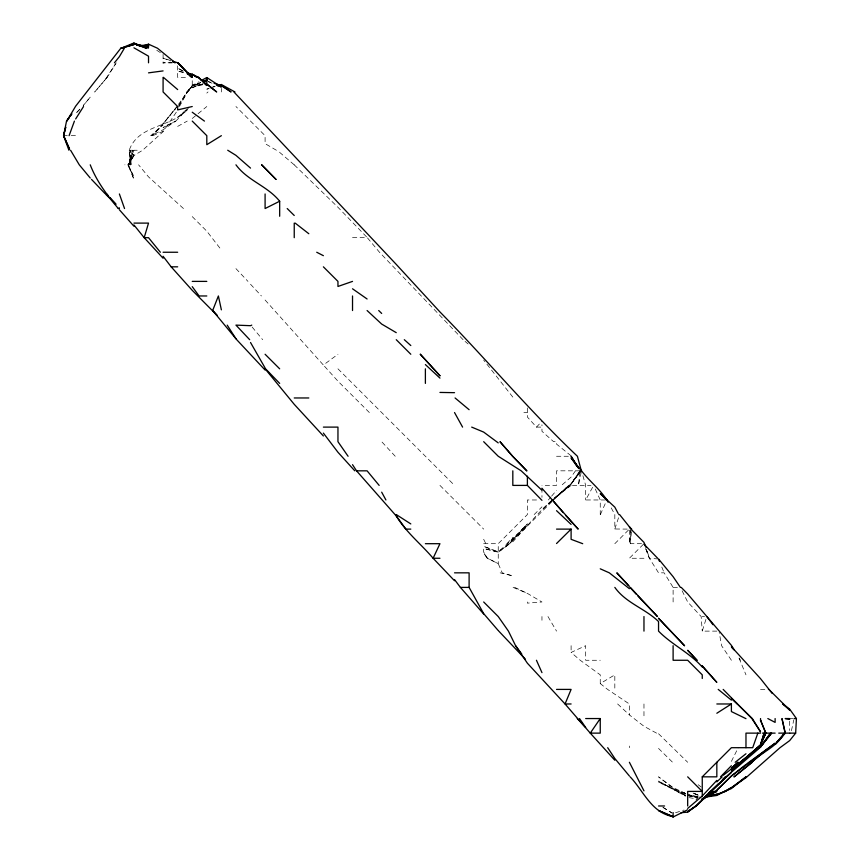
<?xml version="1.0" encoding="UTF-8"?>
<svg xmlns="http://www.w3.org/2000/svg" width="860" height="860" viewBox="0 0 860 860"><rect width="100%" height="100%" fill="white"/><g stroke="black" fill="none" stroke-linecap="round" stroke-linejoin="round"><path stroke-width="0.64" stroke-dasharray="4.3 3.22" d="M643.968 558.258L629.391 558.258L643.968 543.692L630.283 543.692L630.961 529.115M630.283 543.692L631.713 529.115M630.821 530.437L629.391 543.692L629.391 529.115L614.825 528.997L614.825 514.549L609.955 505.572M579.962 472.151L578.404 485.406L581.521 470.829M130.763 164.819L129.237 150.242L132.386 150.242L129.527 164.819L130.623 150.242L130.763 164.819L124.85 164.819M791.437 730.699L793.823 719.766M132.386 150.242L128.591 164.819L133.945 150.242L137.202 150.242M716.832 631.122L702.255 631.122L706.049 618.974M614.825 528.997L619.576 514.549M600.387 514.549L605.805 502.401M731.398 761.39L738.245 747.695M129.237 150.242L131.333 164.819L129.226 150.242C138.148 124.711 170.947 127.699 187.491 109.618M179.46 106.532L187.448 91.956L192.242 87.602L203.164 83.743L192.242 87.419L203.164 84.613M605.58 499.972L585.682 499.972L593.034 486.523M179.009 105.404L186.652 91.956L192.242 85.882L200.735 82.689M176.311 112.176L163.088 131.72L142.62 150.242L133.945 155.574L128.333 164.819L133.945 154.284L128.473 164.819L133.945 179.385L128.022 164.819L133.945 176.698L127.807 164.819L133.945 150.242L133.945 152.016M178.375 106.532L187.319 91.956L192.242 86.075L200.735 82.463L192.242 86.29L187.265 91.956L192.242 86.075L200.735 82.775M107.134 77.389L94.761 91.956L107.134 77.389L115.552 63.93M116.251 62.812L104.802 80.259M579.231 471.914L571.104 483.9L579.489 471.914M178.385 104.469L192.242 85.409L198.961 81.775M575.469 470.829L571.104 477.074L561.483 485.406M580.253 470.829L571.104 483.653L556.538 497.08L571.104 484.18L580.822 470.829M580.07 471.839L571.104 483.965L581.328 470.829M188.974 107.457L175.827 121.099L163.088 127.559L175.58 121.099L163.088 129.795L150.779 135.676L163.088 124.829L152.091 135.676L165.303 121.099L176.902 106.532M163.088 123.689L176.472 107.5M165.303 121.099L177.268 106.532M548.347 499.972L550.808 497.091M551.625 496.123L556.538 490.361M512.818 541.8C531.104 521.934 548.035 500.025 571.104 485.406L590.992 485.406M524.084 529.115L527.395 525.406L498.241 552.012L483.675 548.443L483.675 552.055L487.298 558.258L498.241 563.655L502.229 572.835L512.818 575.92L500.165 572.835M551.819 501.778L509.518 543.692L527.395 523.89L509.529 543.692L498.241 552.249L483.675 548.443M527.395 407.93L527.395 417.035L536.479 427.108L541.961 421.325M506.83 543.692L512.818 537.457M483.675 543.692L498.241 543.692L527.395 514.549L527.395 499.972L539.317 499.972M614.825 543.692L629.391 529.115M534.178 514.549L541.961 506.862M696.009 799.832L697.793 798.08M522.192 529.115L527.395 524.181M551.593 500.885L541.961 509.969L568.718 485.406L552.571 499.972L556.538 496.467M553.614 499.972L569.116 485.406L556.538 496.682L571.104 485.406M206.808 93.073L208.023 91.956M186.093 109.854L177.665 117.336L187.19 109.833M192.242 118.486L197.09 114.498M198.069 113.703L206.808 106.532M265.095 300.011L323.381 365.038L337.958 354.255M656.535 733.129L643.968 726.27L629.391 714.918L629.391 703.975L607.601 689.408L600.248 683.56L614.825 674.842L614.825 689.408M177.665 126.398L187.222 121.099M600.248 683.56L600.248 674.842L580.231 660.265L571.104 652.439L585.682 645.688L585.682 660.265L600.248 660.265M152.736 135.676L163.088 131.333M675.541 812.764L684.033 810.023M210.453 88.01L215.312 86.462M212.882 86.709L215.312 86.183M192.242 80.711L192.242 85.151L202.831 84.076M192.242 85.151L202.831 84.237M172.365 62.801L163.088 62.812L172.161 62.812M185.448 77.389L177.665 77.389L177.665 65.081M65.209 135.676L67.338 135.676M71.144 135.676L76.776 135.676M352.525 237.682L367.102 237.682M523.901 412.542L527.395 412.542M536.479 427.108L541.961 427.108M556.538 456.262L571.104 456.262M580.102 470.829L556.538 470.829L556.538 485.406L541.961 485.406M673.111 601.978L673.111 587.401L664.146 572.835L658.545 572.835L649.364 558.258L644.419 545.326M673.111 587.401L677.981 587.401M702.255 616.545L704.534 616.545M760.541 689.408L768.163 689.408M789.684 718.551L792.984 718.551M689.01 796.295L700.932 797.252M645.763 548.551L649.364 558.258L658.545 559.011M689.01 797.65L696.955 798.908M688.892 794.866L697.395 797.188L688.892 795.511L697.395 797.768M687.678 795.188L697.395 797.188M183.739 72.251L177.665 70.918L183.739 72.864M697.395 796.575L687.678 794.446M208.023 81.453L210.453 82.205M170.377 60.447L163.088 58.104L170.387 60.931M208.023 81.582L212.882 83.549M513.087 587.401L527.395 593.389L541.961 601.978L527.395 603.139L527.395 601.978M685.399 794.307L673.111 788.233L658.545 776.838L673.111 787.556L685.571 793.49M693.988 793.414L698.707 795.414M694.257 793.414L698.825 795.414M514.721 587.401L527.395 593.389M693.117 793.081L698.825 795.876M685.366 795.521L658.545 782.105L673.111 788.362L685.463 794.995M183.266 70.939L177.665 68.026L183.266 71.584M685.452 795.521L658.545 781.106L685.474 796.231M276.393 150.242L265.095 143.631L265.095 135.676L235.952 106.532M663.006 807.357L671.982 812.861M663.006 807.411L671.982 813.087M156.778 50.288L160.992 53.019M698.169 784.696L701.233 787.05M571.104 455.843L556.538 444.104L556.538 441.685L553.603 441.685L541.961 431.301L541.961 424.797M465.077 341.398L468.098 343.978M294.206 164.819L279.672 152.381L279.672 150.242M183.47 208.539L148.522 176.88L138.567 164.819M192.242 216.612L206.808 231.189L221.375 249.991M617.63 703.975L629.391 714.918M658.545 733.741L687.678 762.272M294.238 164.851L337.958 207.281L367.102 237.457M463.067 339.678L379.475 252.249L367.295 237.682M658.545 748.426L672.563 762.272M337.958 368.822L454.531 485.406M439.954 485.406L483.675 529.115M369.348 412.542L337.958 381.173L323.381 365.038M235.952 268.632L247.959 281.392M250.529 284.241L261.418 295.969M395.224 456.262L381.679 441.685L381.679 440.212M252.141 327.058L262.666 339.678M512.818 397.094L483.675 360.071M487.298 558.258L483.675 553.055L487.642 558.258L498.241 563.655L498.241 543.692M731.398 660.265L721.572 645.688L719.196 632.337M739.073 658.179L745.975 674.842M739.116 658.018L740.471 660.265M547.971 616.545L556.538 631.122M682.098 590.766L687.678 601.978L701.158 616.545L702.255 631.122M483.675 539.284L485.814 543.692M595.292 489.039L600.248 499.972L600.248 514.549M661.813 567.073L664.146 572.835M647.129 550.97L649.364 558.258M582.908 475.688L585.682 485.406L585.682 499.972M789.684 721.207L789.684 730.473M643.968 703.975L643.968 718.551M629.391 746.05L629.391 747.695M571.104 645.688L571.104 652.439M541.961 488.05L541.961 497.327M541.961 616.545L541.961 620.275M221.375 88.408L221.375 91.956M163.088 54.384L163.088 63.425M133.945 155.445L128.333 164.819L133.945 155.445M512.818 539.392L509.905 543.692L498.241 552.26L483.675 546.293L498.241 551.83L508.937 543.692L512.818 538.478L522.601 529.115L512.818 539.392M90.235 97.158L83.237 105.597L90.235 97.158M79.883 109.166L75.658 113.552L79.905 109.166M209.238 88.397L206.808 89.171L209.238 88.451M685.323 793.425L680.604 791.415L685.323 793.436"/><path stroke-width="1.29" d="M704.899 797.22L716.832 795.446L724.582 791.415L716.832 794.575L725.561 791.415L731.398 787.588L724.464 791.415L731.398 788.577L745.975 776.838L731.398 787.749L745.975 777.709L779.999 747.695L789.684 740.6L795.661 733.129L796.424 718.551L789.684 709.167L782.761 703.975L789.684 710.07L768.851 689.408M68.929 150.242L63.575 135.676L66.532 121.099L71.853 113.767L70.466 115.864M63.575 135.676L65.747 127.172L63.597 135.676L69.499 149.027L63.597 135.676L64.188 135.676M757.832 733.129L752.715 747.695L731.398 747.695L702.255 776.838L702.255 796.016L687.678 808.421M69.09 135.676L74.422 121.099M265.095 370.047L236.704 339.678L212.656 310.535L218.386 295.969L221.375 309.847M761.713 740.868L765.819 733.129L760.541 720.218L765.819 733.129L760.541 745.125L740.922 762.272L760.541 744.932L764.099 733.129L760.541 744.782L731.398 771.474L745.975 757.574M121.067 48.246L133.945 43L133.945 44.569L120.808 48.246L75.658 106.167L66.757 121.099L68.983 117.96M75.658 118.949L83.528 106.532M585.682 718.551L600.248 718.551L590.261 733.129L614.825 760.251M114.423 62.812L119.379 56.653L124.377 48.246L120.808 48.246M702.255 796.016L716.832 780.396M776.924 741.943L785.094 733.129L781.976 718.551L785.33 733.129L775.118 744.47L784.352 733.129C777.214 746.813 762.154 751.758 751.694 762.272L763.422 752.371M702.255 799.972L696.062 805.981L726.184 776.838L696.31 805.981L688.763 810.915M720.519 776.838L731.398 765.733M718.691 783.438L708.769 792.899M722.411 779.665L725.206 776.838M710.532 791.415L702.255 799.671L731.398 772.237L760.541 747.179L770.495 733.129L760.541 746.921L771.592 733.129L760.541 746.652L754.016 751.662M556.538 543.52L571.104 529.115L571.104 539.317L582.714 543.692M716.832 781.89L722.174 776.838M732.301 770.549L734.999 768.066M757.767 747.695L731.398 769.474L745.975 758.025L740.352 762.272M765.336 750.812L768.216 748.479M735.214 762.272L745.975 753.747M745.975 764.433L731.398 775.924L716.832 790.179L731.398 776.086L775.118 743.191L746.932 763.712M723.271 775.258L731.398 768.947M681.055 812.689L687.678 812.173L695.847 805.981L688.699 810.915M702.255 799.746L714.187 791.415L702.255 799.746L702.255 798.188M716.832 713.252L731.398 703.975L731.398 711.564L745.975 718.659M221.375 135.676L206.808 144.684L206.808 135.676L192.242 121.099M90.235 164.819C96.524 181.17 107.145 195.22 118.293 208.539L119.379 207.883M704.426 797.231L714.187 791.415M702.255 799.069L716.832 790.587L705.662 796.489M201.208 80.571L206.808 77.54L221.375 87L216.516 85.032M235.952 164.819C247.605 180.772 267.396 185.953 279.672 201.229L265.095 208.539L265.095 193.962M630.143 776.838C643.57 790.942 651.611 813.087 673.111 816.548L658.545 810.486L673.111 817L687.678 809.755M251.765 325.112L250.529 325.693L235.952 325.112L249.669 339.678M705.899 796.489L716.832 791.415L707.113 795.564M128.011 46.16L133.945 43.559M130.387 45.29L133.945 43.817M352.525 281.392L337.958 286.466L337.958 281.392L323.381 266.826M217.73 85.688L221.375 84.517L234.93 91.956M121.195 48.246L133.945 44.569M142.448 45.87L148.522 44.172L157.498 48.246L175.257 62.812L172.828 61.866M192.242 106.532L177.665 109.897L177.665 106.532L163.088 91.956L163.088 77.389M217.73 85.645L221.375 84.85M146.093 45.892L148.522 45.429L148.522 44.172M148.522 72.853L163.088 70.907M203.831 82.796L206.808 85.505L198.714 77.389L197.864 77.389L216.688 91.956L206.808 83.893L206.808 77.54M118.293 208.539L119.379 208.539M133.945 223.105L148.522 223.105L144.179 237.682L163.088 258.247M163.088 252.249L177.665 252.249M163.088 256.28L171.161 266.826L177.665 266.826M192.242 281.392L206.808 281.392M206.808 295.969L199.111 295.969L192.242 286.649M294.238 397.965L308.815 397.965M323.381 427.108L337.958 427.108L337.958 441.685L348.074 456.262M352.525 464.669L356.535 470.829L367.102 470.829L379.163 485.406M579.973 470.829L581.521 470.829C589.938 481.858 601.237 490.092 608.128 502.219M541.961 500.348L527.395 485.406L512.818 485.406L512.818 470.829M618.716 514.549L619.576 514.549L630.445 528.104M410.811 529.115L405.877 529.115L396.245 515.946L356.535 470.829M556.538 529.115L571.104 529.115M630.961 529.115L643.968 542.38L646.01 547.336M425.388 543.692L439.954 543.692L433.117 558.258L454.531 580.758M439.954 558.258L433.117 558.258C421.002 543.961 405.963 532.232 396.245 515.892M454.531 572.835L469.108 572.835L469.108 587.401L483.675 613.632L498.241 630.563M454.531 579.597L460.412 587.401L469.108 587.401M556.538 689.408L571.104 689.408L565.052 703.975L590.261 733.129L600.248 733.129L600.248 718.551M571.104 703.975L565.052 703.975L527.395 663.221L515.581 645.688L508.421 631.122L498.241 616.545L483.675 601.978M716.832 703.975L731.398 703.975M789.329 718.551L785.18 718.551L789.684 719.368L789.684 718.551M794.124 718.551L796.424 718.551M760.541 733.129L745.975 733.129L745.975 747.695M762.476 733.129L775.118 733.129M778.741 733.129L789.684 733.129M789.985 733.129L795.661 733.129M702.255 776.838L716.832 776.838L716.832 762.272M658.545 805.981L664.565 805.981M139.245 45.322L148.522 45.429M439.954 392.429L454.531 392.676M217.408 85.204L221.375 85.301L231.093 91.956L221.375 85.677L221.375 84.517M217.408 85.376L221.375 85.548L214.097 83.312M139.245 45.773L148.522 46.666L148.522 45.677M136.6 44.999L148.522 46.666M138.804 45.537L148.522 47.375L136.374 44.516M187.383 73.057L192.242 74.121L197.069 77.389L192.242 74.304L198.714 77.389M133.945 47.816L148.522 56.19L148.522 62.812M136.374 44.591L148.522 47.88L135.16 43.924M187.383 74.035L192.242 75.594L186.631 72.681M172.806 61.232L177.665 62.791L192.242 77.389L188.351 74.1L192.242 77.282L189.995 75.863M136.45 44.698L146.479 48.246L133.945 43M471.688 427.108L483.675 432.096L498.241 442.9M600.248 568.815L609.31 572.835L629.391 588.681M316.727 252.249L323.381 255.678M767.829 718.551L775.118 722.389L775.118 718.551M227.717 150.242L235.952 155.359L250.529 168.108M396.245 332.659L381.679 324.069L367.102 310.535M352.525 288.788L367.102 298.99M396.245 514.549L410.811 523.933M192.242 112.23L204.444 121.099M295.184 223.105L308.815 233.726M718.229 689.408L731.398 700.147M425.388 364.575L439.954 378.11M455.069 397.965L469.108 409.693M163.443 77.389L177.665 89.569M541.961 490.275L521.192 470.829L498.241 456.262L483.675 441.685M556.538 510.679L571.104 524.406M607.278 499.972L600.248 493.672L614.825 507.142L618.157 513.485M404.308 339.678L410.811 345.537M737.407 703.975L731.398 698.245L752.339 718.551L760.541 731.828L751.855 718.551L723.174 689.408M631.713 529.115L629.391 526.911L630.445 528.384M378.712 310.535L381.679 313.438M702.255 667.027C689.602 652.665 671.832 644.721 658.545 631.122L658.545 621.554C645.043 608.471 626.037 603.129 614.825 587.401M287.208 208.539L294.238 215.484M105.393 193.962L115.648 204.164M396.245 339.678L410.811 354.255M265.095 354.255L279.672 368.822M687.678 776.838L702.255 791.415L687.678 791.415L687.678 805.981M323.381 435.977L294.238 404.329L265.095 368.822M681.238 587.401L687.678 593.98L731.398 645.365L734.365 650.182M643.968 544.144L657.663 558.258M265.579 368.822L279.672 383.399M498.789 631.122L525.471 659.297M91.515 179.385L104.802 193.35M233.92 91.956L396.245 264.385L439.954 311.954C486.556 359.329 529.179 410.575 577.415 456.262L581.328 470.829M697.095 660.265L687.678 650.278L696.901 660.265M577.275 718.551L585.682 727.463L579.522 718.551M178.074 62.812L191.78 77.389L177.665 62.586M133.945 226.234L119.379 209.765M629.391 586.337L616.824 572.835L628.499 585.714M565.762 515.516L578.178 529.115L541.961 488.308M630.004 587.401L636.217 594.206M638.002 596.152L657.47 616.545L630.358 587.401M702.255 666.156L716.832 682.367L702.255 665.812M212.656 310.535L217.021 315.298L192.242 290.336L171.161 266.826M354.793 470.829L337.958 452.263L323.381 433.085M106.704 193.962L108.392 195.822M110.08 197.671L115.993 204.164M483.675 614.008L460.412 587.401M552.399 499.972L563.203 512.592M629.391 775.989L614.825 758.499L607.687 747.695M90.235 178.02L79.281 164.819L70.574 150.242M160.369 252.249L148.522 237.682L144.179 237.682L133.945 224.965M581.521 470.829L571.104 457.918L577.114 466.529M706.812 616.545L712.972 624.704M515.581 645.688L521.751 654.019M772.269 693.493L760.541 678.669L731.398 646.688L732.795 648.773M680.421 587.401L673.111 576.684L658.545 559.011L659.47 561.311M227.212 325.112L235.952 338.786M578.726 468.582L571.104 456.262L577.92 467.464M265.095 367.983L250.529 342.506M454.531 412.542L462.583 427.108M629.391 762.272L643.968 790.845M381.679 492.178L385.914 499.972M536.447 660.265L541.961 672.628M119.379 193.962L124.539 208.539M760.541 718.551L760.541 720.949M702.255 678.476L702.255 674.842L687.678 660.265L673.111 660.265L673.111 645.688M687.678 811.625L687.678 812.173M673.111 812.549L673.111 817M643.968 616.545L643.968 631.122M527.395 476.193L527.395 485.406M425.388 368.822L425.388 383.399M352.525 295.969L352.525 310.535M294.238 223.105L294.238 237.682M279.672 201.229L279.672 216.258M765.808 733.129L760.541 744.083L765.819 733.129M737.912 762.272L731.398 768.281L737.912 762.272M731.398 772.237L726.367 776.838L731.398 772.291M752.156 762.272L734.085 776.838L752.156 762.272M206.808 79.883L203.164 81.485L206.808 79.883M206.808 80.41L203.164 81.829L206.808 80.41M716.832 794.253L704.684 797.123L716.832 794.253M275.974 179.385L261.709 164.819L275.974 179.385M684.528 645.688L658.545 618.308L684.528 645.688M526.782 470.829L512.646 456.262L499.972 441.685L512.625 456.262L526.782 470.829M439.954 375.745L420.314 354.255L439.954 375.745"/></g></svg>
